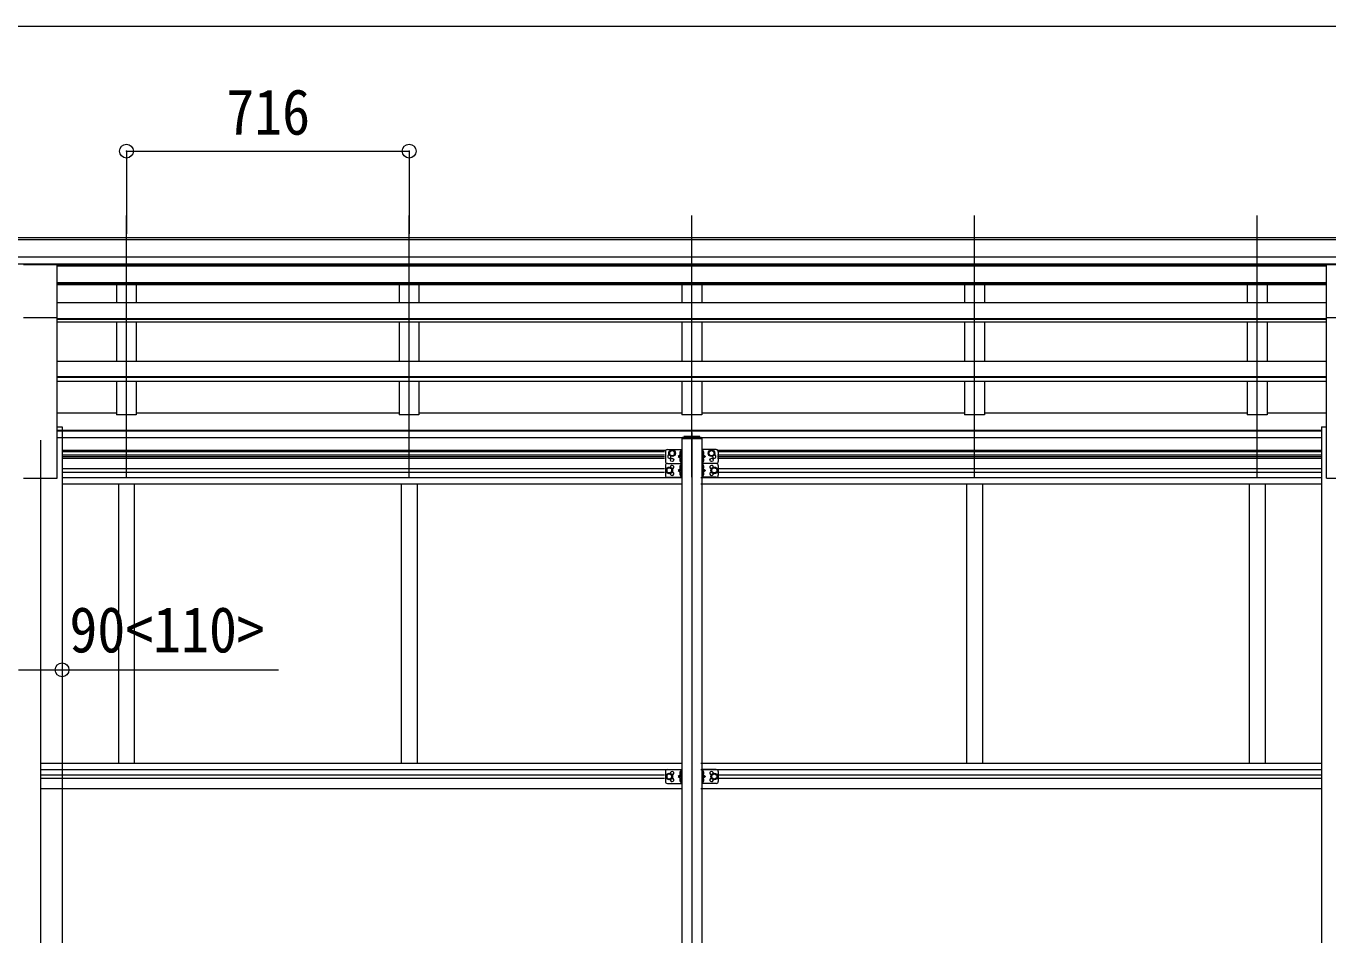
# Model space of a CAD drawing. Units: millimetres at full size, sheet at 1:35; details may follow other scales. Extents: x -9783 to 9892, y -6828 to 6752.
# Drawn here: x -2199 to 1099, y 330 to 2631 of the extents above; entities that cross this region are included whole.
import ezdxf
from ezdxf.enums import TextEntityAlignment as Align

# ---------------------------------------------------------------- set-up
doc = ezdxf.new("R2010")
doc.units = ezdxf.units.MM
doc.header["$LTSCALE"] = 35
doc.header["$PDMODE"] = 32
doc.header["$PDSIZE"] = 35
for name, color, linetype, lineweight in [('0-1_本体', 4, 'Continuous', 9), ('0-2_部品', 7, 'Continuous', 9), ('0-8_PARTS2', 2, 'Continuous', 9), ('0-A_寸法', 4, 'Continuous', 9), ('1-1_GLASS', 4, 'Continuous', 9), ('1-7', 7, 'Continuous', 9), ('1-8', 2, 'Continuous', 9)]:
    doc.layers.add(name, color=color, linetype=linetype, lineweight=lineweight)
doc.styles.add('ＭＳ ゴシック', font='')
doc.styles.get('ＭＳ ゴシック').set_extended_font_data('MS Gothic')

msp = doc.modelspace()

# ---------------------------------------------------------------- linework, layer by layer
at = {"layer": '0-1_本体'}
for p, q in [((-3370.16, 2095.71), (2334.84, 2095.71)), ((-3370.16, 2090.35), (2334.84, 2090.35)), ((-3370.16, 2046.83), (2344.84, 2046.83)), ((-3370.16, 2029.16), (2344.84, 2029.16)), ((-2120.16, 2026.79), (1094.84, 2026.79)), ((-2120.16, 2023.83), (1094.84, 2023.83)), ((-1969.66, 2026.79), (-1969.66, 2023.83)), ((-1919.66, 2026.79), (-1919.66, 2023.83)), ((-1253.66, 2026.79), (-1253.66, 2023.83)), ((-1203.66, 2026.79), (-1203.66, 2023.83)), ((-537.66, 2026.79), (-537.66, 2023.83)), ((-487.66, 2026.79), (-487.66, 2023.83)), ((178.34, 2026.79), (178.34, 2023.83)), ((228.34, 2026.79), (228.34, 2023.83)), ((894.34, 2026.79), (894.34, 2023.83)), ((944.34, 2026.79), (944.34, 2023.83)), ((-2120.16, 1981.87), (1094.84, 1981.87)), ((-2120.16, 1980.18), (1094.84, 1980.18)), ((-2120.16, 1976.39), (1094.84, 1976.39)), ((-1969.66, 1976.39), (-1969.66, 1930.97)), ((-1919.66, 1976.39), (-1919.66, 1930.97)), ((-1253.66, 1976.39), (-1253.66, 1930.97)), ((-1203.66, 1976.39), (-1203.66, 1930.97)), ((-537.66, 1976.39), (-537.66, 1930.97)), ((-487.66, 1976.39), (-487.66, 1930.97)), ((178.34, 1976.39), (178.34, 1930.97)), ((228.34, 1976.39), (228.34, 1930.97)), ((894.34, 1976.39), (894.34, 1930.97)), ((944.34, 1976.39), (944.34, 1930.97)), ((-2120.16, 1930.97), (1094.84, 1930.97)), ((-2120.16, 1486.18), (-2120.16, 1893.13)), ((-2120.16, 1890.39), (1094.84, 1890.39)), ((-2120.16, 1888.7), (1094.84, 1888.7)), ((-2120.16, 1881.83), (1094.84, 1881.83)), ((-1969.66, 1881.83), (-1969.66, 1782.73)), ((-1919.66, 1881.83), (-1919.66, 1782.73)), ((-1253.66, 1881.83), (-1253.66, 1782.73)), ((-1203.66, 1881.83), (-1203.66, 1782.73)), ((-537.66, 1881.83), (-537.66, 1782.73)), ((-487.66, 1881.83), (-487.66, 1782.73)), ((178.34, 1881.83), (178.34, 1782.73)), ((228.34, 1881.83), (228.34, 1782.73)), ((894.34, 1881.83), (894.34, 1782.73)), ((944.34, 1881.83), (944.34, 1782.73)), ((1094.84, 1486.18), (1094.84, 1893.13)), ((-2120.16, 1782.73), (1094.84, 1782.73)), ((-2120.16, 1743.59), (1094.84, 1743.59)), ((-2120.16, 1741.92), (1094.84, 1741.92)), ((-2120.16, 1732.28), (1094.84, 1732.28)), ((-1969.66, 1732.28), (-1969.66, 1646.78)), ((-1253.66, 1732.28), (-1253.66, 1646.78)), ((-537.66, 1732.28), (-537.66, 1646.78)), ((178.34, 1732.28), (178.34, 1646.78)), ((894.34, 1732.28), (894.34, 1646.78)), ((-2120.16, 1651.99), (-1969.66, 1651.99)), ((-1919.66, 1651.99), (-1253.66, 1651.99)), ((-1203.66, 1651.99), (-537.66, 1651.99)), ((-487.66, 1651.99), (178.34, 1651.99)), ((228.34, 1651.99), (894.34, 1651.99)), ((944.34, 1651.99), (1094.84, 1651.99)), ((-2120.16, 1616.18), (-2107.66, 1616.18)), ((-2107.66, 1616.18), (-2107.66, -1263.82)), ((1082.34, 1616.18), (1082.34, -1263.82)), ((1082.34, 1616.18), (1094.84, 1616.18)), ((-2120.16, 1607.69), (1082.34, 1607.69)), ((-2120.16, 1606.31), (1082.34, 1606.31)), ((-2120.16, 1589.13), (1082.34, 1589.13)), ((-2205.16, 1486.18), (-2120.16, 1486.18)), ((1094.84, 1486.18), (1179.84, 1486.18))]:
    msp.add_line(p, q, dxfattribs=at)
for points in [[(-1919.66, 1732.28), (-1919.66, 1646.78), (-1969.66, 1646.78)], [(-1203.66, 1732.28), (-1203.66, 1646.78), (-1253.66, 1646.78)], [(-487.66, 1732.28), (-487.66, 1646.78), (-537.66, 1646.78)], [(228.34, 1732.28), (228.34, 1646.78), (178.34, 1646.78)], [(944.34, 1732.28), (944.34, 1646.78), (894.34, 1646.78)]]:
    msp.add_lwpolyline(points, dxfattribs=at)
at = {"layer": '0-2_部品'}
for p, q in [((-2205.16, 2027.28), (-2120.16, 2027.28)), ((-2120.16, 1893.13), (-2120.16, 2027.28)), ((1094.84, 2027.28), (1179.84, 2027.28)), ((1094.84, 1893.13), (1094.84, 2027.28)), ((-2205.16, 1893.13), (-2120.16, 1893.13)), ((1094.84, 1893.13), (1179.84, 1893.13))]:
    msp.add_line(p, q, dxfattribs=at)
at = {"layer": '0-8_PARTS2'}
for p, q in [((-1944.66, 1488.93), (-1944.66, 2151.46)), ((-1228.66, 1488.93), (-1228.66, 2151.46)), ((-512.66, 1488.93), (-512.66, 2151.46)), ((203.34, 1488.93), (203.34, 2151.46)), ((919.34, 1488.93), (919.34, 2151.46)), ((-2162.66, 1582.73), (-2162.66, -1367.27))]:
    msp.add_line(p, q, dxfattribs=at)
at = {"layer": '0-A_寸法', "color": 6}
for p, q in [((-3376.66, 2631.08), (2351.34, 2631.08)), ((-1944.66, 2314.47), (-1228.66, 2314.47)), ((-1944.66, 2314.47), (-1944.66, 2104.82)), ((-1228.66, 2314.47), (-1228.66, 2104.82))]:
    msp.add_line(p, q, dxfattribs=at)
msp.add_lwpolyline([(-2217.66, 1001.09), (-2107.66, 1001.09), (-1559.13, 1001.09)], dxfattribs=at)
for p in [(-1944.66, 2314.47), (-1228.66, 2314.47), (-2107.66, 1001.09)]:
    msp.add_point(p, dxfattribs=at)
at = {"layer": '1-1_GLASS'}
for p, q in [((-2107.66, 1557.62), (-579.66, 1557.62)), ((-2107.66, 1554.12), (-581.66, 1554.12)), ((-449.66, 1557.62), (1082.34, 1557.62)), ((-447.66, 1554.12), (1082.34, 1554.12)), ((-2107.66, 1545.12), (-581.66, 1545.12)), ((-2107.66, 1541.62), (-581.66, 1541.62)), ((-581.66, 1536.62), (-2107.66, 1536.62)), ((-447.66, 1545.12), (1082.34, 1545.12)), ((-447.66, 1541.62), (1082.34, 1541.62)), ((1082.34, 1536.62), (-447.66, 1536.62)), ((-2107.66, 1510.62), (-581.66, 1510.62)), ((-2107.66, 1501.62), (-581.66, 1501.62)), ((-2107.66, 1488.12), (-539.66, 1488.12)), ((-489.66, 1488.12), (1082.34, 1488.12)), ((-447.66, 1510.62), (1082.34, 1510.62)), ((-447.66, 1501.62), (1082.34, 1501.62)), ((-2107.66, 1472.12), (-539.66, 1472.12)), ((-1964.66, 1472.61), (-1964.66, 765.12)), ((-1924.66, 1472.61), (-1924.66, 765.12)), ((-1248.66, 1472.12), (-1248.66, 765.12)), ((-1208.66, 1472.12), (-1208.66, 765.12)), ((-489.66, 1472.12), (1082.34, 1472.12)), ((183.34, 1472.61), (183.34, 765.12)), ((223.34, 1472.61), (223.34, 765.12)), ((899.34, 1472.61), (899.34, 765.12)), ((939.34, 1472.61), (939.34, 765.12)), ((-2162.66, 765.12), (-539.66, 765.12)), ((-489.66, 765.12), (1082.34, 765.12)), ((-2162.66, 749.12), (-539.66, 749.12)), ((-2162.66, 735.62), (-581.66, 735.62)), ((-2162.66, 726.62), (-581.66, 726.62)), ((-489.66, 749.12), (1082.34, 749.12)), ((-447.66, 735.62), (1082.34, 735.62)), ((-447.66, 726.62), (1082.34, 726.62)), ((-2162.66, 700.62), (-539.66, 700.62)), ((-489.66, 700.62), (1082.34, 700.62))]:
    msp.add_line(p, q, dxfattribs=at)
at = {"layer": '1-7'}
for p, q in [((-538.16, 1587.58), (-538.16, 1586.08)), ((-487.16, 1586.08), (-538.16, 1586.08)), ((-488.66, 1589.08), (-536.66, 1589.08)), ((-532.66, 1592.89), (-492.66, 1592.89)), ((-487.16, 1587.58), (-487.16, 1586.08)), ((-579.66, 1553.62), (-579.66, 1528.62)), ((-574.66, 1558.62), (-537.66, 1558.62)), ((-540.66, 1554.12), (-541.46, 1553.97)), ((-540.16, 1558.62), (-540.16, 1523.62)), ((-537.66, 1558.62), (-537.66, 1523.62)), ((-487.66, 1558.62), (-487.66, 1523.62)), ((-450.66, 1558.62), (-487.66, 1558.62)), ((-485.16, 1558.62), (-485.16, 1523.62)), ((-484.66, 1554.12), (-483.86, 1553.97)), ((-445.66, 1553.62), (-445.66, 1528.62)), ((-579.66, 1518.62), (-579.66, 1493.62)), ((-574.66, 1523.62), (-537.66, 1523.62)), ((-540.16, 1541.12), (-547.16, 1541.12)), ((-540.66, 1546.12), (-541.46, 1546.26)), ((-540.66, 1536.12), (-541.46, 1535.97)), ((-540.66, 1528.12), (-541.46, 1528.26)), ((-540.66, 1519.12), (-541.46, 1518.97)), ((-540.66, 1546.12), (-540.16, 1546.2)), ((-540.66, 1528.12), (-540.16, 1528.2)), ((-540.16, 1523.62), (-540.16, 1488.62)), ((-450.66, 1523.62), (-487.66, 1523.62)), ((-484.66, 1546.12), (-485.16, 1546.2)), ((-485.16, 1541.12), (-478.16, 1541.12)), ((-484.66, 1528.12), (-485.16, 1528.2)), ((-485.16, 1523.62), (-485.16, 1488.62)), ((-484.66, 1546.12), (-483.86, 1546.26)), ((-484.66, 1536.12), (-483.86, 1535.97)), ((-484.66, 1528.12), (-483.86, 1528.26)), ((-484.66, 1519.12), (-483.86, 1518.97)), ((-445.66, 1518.62), (-445.66, 1493.62)), ((-574.66, 1488.62), (-537.66, 1488.62)), ((-540.16, 1506.12), (-547.16, 1506.12)), ((-540.66, 1511.12), (-541.46, 1511.26)), ((-540.66, 1501.12), (-541.46, 1500.97)), ((-540.66, 1493.12), (-541.46, 1493.26)), ((-540.66, 1511.12), (-540.16, 1511.2)), ((-540.66, 1493.12), (-540.16, 1493.2)), ((-450.66, 1488.62), (-487.66, 1488.62)), ((-484.66, 1511.12), (-485.16, 1511.2)), ((-485.16, 1506.12), (-478.16, 1506.12)), ((-484.66, 1493.12), (-485.16, 1493.2)), ((-484.66, 1511.12), (-483.86, 1511.26)), ((-484.66, 1501.12), (-483.86, 1500.97)), ((-484.66, 1493.12), (-483.86, 1493.26)), ((-579.66, 743.62), (-579.66, 718.62)), ((-574.66, 748.62), (-537.66, 748.62)), ((-540.16, 731.12), (-547.16, 731.12)), ((-540.66, 744.12), (-541.46, 743.97)), ((-540.66, 736.12), (-541.46, 736.26)), ((-540.66, 726.12), (-541.46, 725.97)), ((-540.66, 736.12), (-540.16, 736.2)), ((-540.16, 748.62), (-540.16, 713.62)), ((-537.66, 748.62), (-537.66, 713.62)), ((-487.66, 748.62), (-487.66, 713.62)), ((-450.66, 748.62), (-487.66, 748.62)), ((-485.16, 748.62), (-485.16, 713.62)), ((-484.66, 736.12), (-485.16, 736.2)), ((-485.16, 731.12), (-478.16, 731.12)), ((-484.66, 744.12), (-483.86, 743.97)), ((-484.66, 736.12), (-483.86, 736.26)), ((-484.66, 726.12), (-483.86, 725.97)), ((-445.66, 743.62), (-445.66, 718.62)), ((-574.66, 713.62), (-537.66, 713.62)), ((-540.66, 718.12), (-541.46, 718.26)), ((-540.66, 718.12), (-540.16, 718.2)), ((-450.66, 713.62), (-487.66, 713.62)), ((-484.66, 718.12), (-485.16, 718.2)), ((-484.66, 718.12), (-483.86, 718.26))]:
    msp.add_line(p, q, dxfattribs=at)
at = {"layer": '1-7', "color": 4}
for p, q in [((-537.66, 1586.08), (-537.66, -967.27)), ((-487.66, 1586.08), (-487.66, -967.27))]:
    msp.add_line(p, q, dxfattribs=at)
at = {"layer": '1-7'}
for points in [[(-562.66, 1542.11), (-556.16, 1545.86), (-556.16, 1553.37), (-562.66, 1557.12), (-569.16, 1553.37), (-569.16, 1545.86)], [(-462.66, 1542.11), (-469.16, 1545.86), (-469.16, 1553.37), (-462.66, 1557.12), (-456.16, 1553.37), (-456.16, 1545.86)], [(-569.66, 1498.61), (-563.16, 1502.36), (-563.16, 1509.87), (-569.66, 1513.62), (-576.16, 1509.87), (-576.16, 1502.36)], [(-455.66, 1498.61), (-462.16, 1502.36), (-462.16, 1509.87), (-455.66, 1513.62), (-449.16, 1509.87), (-449.16, 1502.36)], [(-569.66, 723.61), (-563.16, 727.36), (-563.16, 734.87), (-569.66, 738.62), (-576.16, 734.87), (-576.16, 727.36)], [(-455.66, 723.61), (-462.16, 727.36), (-462.16, 734.87), (-455.66, 738.62), (-449.16, 734.87), (-449.16, 727.36)]]:
    msp.add_lwpolyline(points, close=True, dxfattribs=at)
for points in [[(-539.77, 1550.12), (-540.41, 1551.3), (-542.64, 1552.42)], [(-539.77, 1550.12), (-540.41, 1548.93), (-542.64, 1547.82)], [(-540.66, 1546.12), (-540.66, 1554.12), (-540.16, 1554.03), (-540.16, 1546.2)], [(-485.54, 1550.12), (-484.91, 1551.3), (-482.68, 1552.42)], [(-485.54, 1550.12), (-484.91, 1548.93), (-482.68, 1547.82)], [(-484.66, 1546.12), (-484.66, 1554.12), (-485.16, 1554.03), (-485.16, 1546.2)], [(-574.66, 1523.62), (-537.66, 1523.62), (-537.66, 1488.62)], [(-540.16, 1546.12), (-547.16, 1541.12), (-540.16, 1536.12)], [(-539.77, 1532.12), (-540.41, 1533.3), (-542.64, 1534.42)], [(-539.77, 1532.12), (-540.41, 1530.93), (-542.64, 1529.82)], [(-539.77, 1515.12), (-540.41, 1516.3), (-542.64, 1517.42)], [(-540.66, 1528.12), (-540.66, 1536.12), (-540.16, 1536.03), (-540.16, 1528.2)], [(-540.66, 1511.12), (-540.66, 1519.12), (-540.16, 1519.03), (-540.16, 1511.2)], [(-450.66, 1523.62), (-487.66, 1523.62), (-487.66, 1488.62)], [(-485.54, 1532.12), (-484.91, 1533.3), (-482.68, 1534.42)], [(-485.54, 1532.12), (-484.91, 1530.93), (-482.68, 1529.82)], [(-485.54, 1515.12), (-484.91, 1516.3), (-482.68, 1517.42)], [(-485.16, 1546.12), (-478.16, 1541.12), (-485.16, 1536.12)], [(-484.66, 1528.12), (-484.66, 1536.12), (-485.16, 1536.03), (-485.16, 1528.2)], [(-484.66, 1511.12), (-484.66, 1519.12), (-485.16, 1519.03), (-485.16, 1511.2)], [(-540.16, 1511.12), (-547.16, 1506.12), (-540.16, 1501.12)], [(-539.77, 1515.12), (-540.41, 1513.93), (-542.64, 1512.82)], [(-539.77, 1497.12), (-540.41, 1498.3), (-542.64, 1499.42)], [(-539.77, 1497.12), (-540.41, 1495.93), (-542.64, 1494.82)], [(-540.66, 1493.12), (-540.66, 1501.12), (-540.16, 1501.03), (-540.16, 1493.2)], [(-485.54, 1515.12), (-484.91, 1513.93), (-482.68, 1512.82)], [(-485.54, 1497.12), (-484.91, 1498.3), (-482.68, 1499.42)], [(-485.54, 1497.12), (-484.91, 1495.93), (-482.68, 1494.82)], [(-485.16, 1511.12), (-478.16, 1506.12), (-485.16, 1501.12)], [(-484.66, 1493.12), (-484.66, 1501.12), (-485.16, 1501.03), (-485.16, 1493.2)], [(-540.16, 736.12), (-547.16, 731.12), (-540.16, 726.12)], [(-539.77, 740.12), (-540.41, 741.3), (-542.64, 742.42)], [(-539.77, 740.12), (-540.41, 738.93), (-542.64, 737.82)], [(-540.66, 736.12), (-540.66, 744.12), (-540.16, 744.03), (-540.16, 736.2)], [(-540.66, 718.12), (-540.66, 726.12), (-540.16, 726.03), (-540.16, 718.2)], [(-485.54, 740.12), (-484.91, 741.3), (-482.68, 742.42)], [(-485.54, 740.12), (-484.91, 738.93), (-482.68, 737.82)], [(-484.66, 736.12), (-484.66, 744.12), (-485.16, 744.03), (-485.16, 736.2)], [(-485.16, 736.12), (-478.16, 731.12), (-485.16, 726.12)], [(-484.66, 718.12), (-484.66, 726.12), (-485.16, 726.03), (-485.16, 718.2)], [(-539.77, 722.12), (-540.41, 723.3), (-542.64, 724.42)], [(-539.77, 722.12), (-540.41, 720.93), (-542.64, 719.82)], [(-485.54, 722.12), (-484.91, 723.3), (-482.68, 724.42)], [(-485.54, 722.12), (-484.91, 720.93), (-482.68, 719.82)]]:
    msp.add_lwpolyline(points, dxfattribs=at)
for centre, radius in [((-562.66, 1549.62), 8.5), ((-562.66, 1549.62), 7.5), ((-562.66, 1549.62), 6.5), ((-462.66, 1549.62), 8.5), ((-462.66, 1549.62), 7.5), ((-462.66, 1549.62), 6.5), ((-562.66, 1532.62), 4.25), ((-462.66, 1532.62), 4.25), ((-569.66, 1506.12), 8.5), ((-569.66, 1506.12), 7.5), ((-569.66, 1506.12), 6.5), ((-455.66, 1506.12), 8.5), ((-455.66, 1506.12), 7.5), ((-455.66, 1506.12), 6.5), ((-569.66, 731.12), 8.5), ((-569.66, 731.12), 7.5), ((-569.66, 731.12), 6.5), ((-455.66, 731.12), 8.5), ((-455.66, 731.12), 7.5), ((-455.66, 731.12), 6.5)]:
    msp.add_circle(centre, radius, dxfattribs=at)
for centre, radius, start, end in [((-536.66, 1587.58), 1.5, 90, 180), ((-488.66, 1587.58), 1.5, 0, 90), ((-574.66, 1553.62), 5, 90, 180), ((-536.56, 1550.12), 6.5, 147.94412, 212.05588), ((-541.3, 1553.09), 0.9, 100, 147.94412), ((-484.01, 1553.09), 0.9, 32.05588, 80), ((-488.76, 1550.12), 6.5, 327.94412, 32.05588), ((-450.66, 1553.62), 5, 0, 90), ((-574.66, 1528.62), 5, 180, 270), ((-574.66, 1518.62), 5, 90, 180), ((-569.66, 1541.12), 4.25, 94.76077, 6.29431), ((-562.66, 1514.62), 4.25, 274.76077, 186.29431), ((-536.56, 1532.12), 6.5, 147.94412, 212.05588), ((-536.56, 1515.12), 6.5, 147.94412, 212.05588), ((-541.3, 1547.14), 0.9, 212.05588, 260), ((-541.3, 1535.09), 0.9, 100, 147.94412), ((-541.3, 1529.14), 0.9, 212.05588, 260), ((-541.3, 1518.09), 0.9, 100, 147.94412), ((-484.01, 1547.14), 0.9, 280, 327.94412), ((-484.01, 1535.09), 0.9, 32.05588, 80), ((-484.01, 1529.14), 0.9, 280, 327.94412), ((-484.01, 1518.09), 0.9, 32.05588, 80), ((-488.76, 1532.12), 6.5, 327.94412, 32.05588), ((-488.76, 1515.12), 6.5, 327.94412, 32.05588), ((-462.66, 1514.62), 4.25, 353.70569, 265.23923), ((-455.66, 1541.12), 4.25, 173.70569, 85.23923), ((-450.66, 1528.62), 5, 270, 0), ((-450.66, 1518.62), 5, 0, 90), ((-574.66, 1493.62), 5, 180, 270), ((-562.66, 1497.62), 4.25, 173.70569, 85.23923), ((-536.56, 1497.12), 6.5, 147.94412, 212.05588), ((-541.3, 1512.14), 0.9, 212.05588, 260), ((-541.3, 1500.09), 0.9, 100, 147.94412), ((-541.3, 1494.14), 0.9, 212.05588, 260), ((-484.01, 1512.14), 0.9, 280, 327.94412), ((-484.01, 1500.09), 0.9, 32.05588, 80), ((-484.01, 1494.14), 0.9, 280, 327.94412), ((-488.76, 1497.12), 6.5, 327.94412, 32.05588), ((-462.66, 1497.62), 4.25, 94.76077, 6.29431), ((-450.66, 1493.62), 5, 270, 0), ((-574.66, 743.62), 5, 90, 180), ((-562.66, 739.62), 4.25, 274.76077, 186.29431), ((-562.66, 722.62), 4.25, 173.70569, 85.23923), ((-536.56, 740.12), 6.5, 147.94412, 212.05588), ((-536.56, 722.12), 6.5, 147.94412, 212.05588), ((-541.3, 743.09), 0.9, 100, 147.94412), ((-541.3, 737.14), 0.9, 212.05588, 260), ((-541.3, 725.09), 0.9, 100, 147.94412), ((-484.01, 743.09), 0.9, 32.05588, 80), ((-484.01, 737.14), 0.9, 280, 327.94412), ((-484.01, 725.09), 0.9, 32.05588, 80), ((-488.76, 740.12), 6.5, 327.94412, 32.05588), ((-488.76, 722.12), 6.5, 327.94412, 32.05588), ((-462.66, 739.62), 4.25, 353.70569, 265.23923), ((-462.66, 722.62), 4.25, 94.76077, 6.29431), ((-450.66, 743.62), 5, 0, 90), ((-574.66, 718.62), 5, 180, 270), ((-541.3, 719.14), 0.9, 212.05588, 260), ((-484.01, 719.14), 0.9, 280, 327.94412), ((-450.66, 718.62), 5, 270, 0)]:
    msp.add_arc(centre, radius, start, end, dxfattribs=at)
at = {"layer": '1-8'}
msp.add_line((-512.66, 1601.86), (-512.66, -1234.88), dxfattribs=at)

# ---------------------------------------------------------------- texts
at = {"layer": '0-A_寸法', "color": 7, "style": 'ＭＳ ゴシック', "width": 0.9}
for s, p in [('716', (-1691.66, 2321.47)), ('90<110>', (-2089.03, 1010.59))]:
    msp.add_text(s, height=115.5, dxfattribs=at).set_placement(p, align=Align.BOTTOM_LEFT)

doc.saveas('drawing.dxf')
